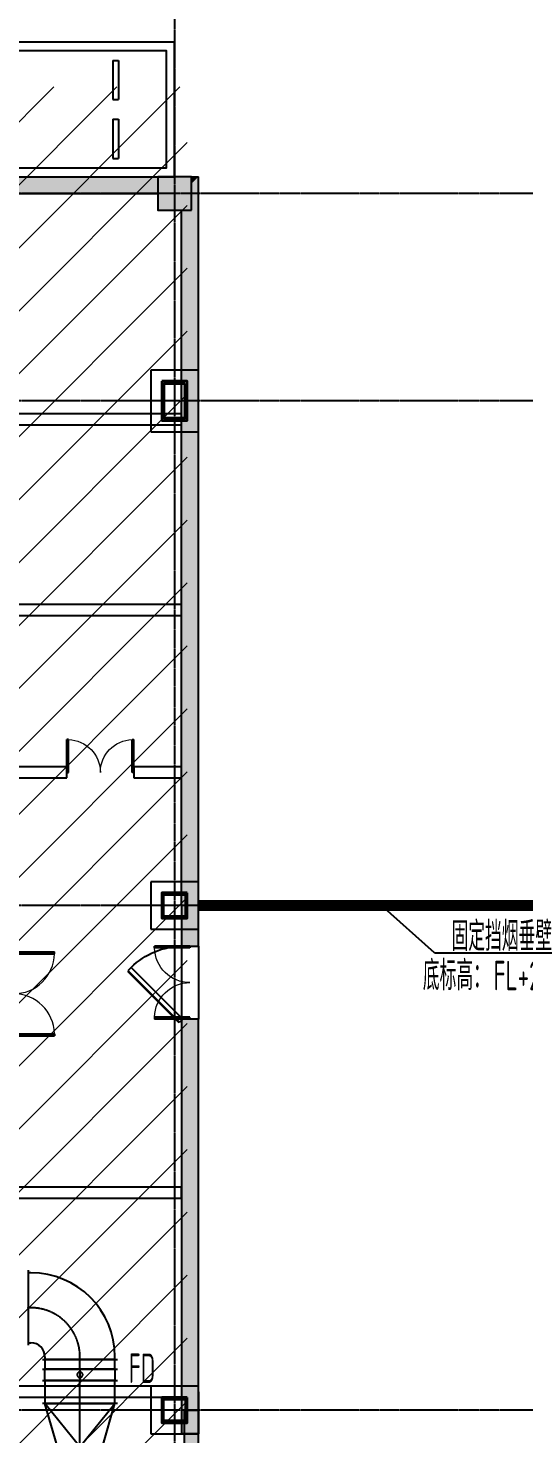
# Model space of a CAD drawing. Extents: x -20827274 to 1300756471, y -549375 to 3431892.
# Drawn here: x 41627 to 50475, y -198935 to -173860 of the extents above; entities that cross this region are included whole.
import ezdxf

# ---------------------------------------------------------------- set-up
doc = ezdxf.new("R2010")
doc.units = 0
doc.header["$LTSCALE"] = 10
for name, pattern in [('B-1F-WALL$0$__DASH', [0.35, 0.25, -0.1]), ('CENTER2', [1.125, 0.75, -0.125, 0.125, -0.125]), ('暖附图底图$0$DASH', [0.35, 0.25, -0.1]), ('暖附图底图$0$DOTE', [2.42, 2, -0.2, 0.02, -0.2])]:
    doc.linetypes.add(name, pattern=pattern)
for name, color, linetype in [('1-zs', 3, 'Continuous'), ('1-标注暖通', 4, 'Continuous'), ('DUCT-送风中心线', 5, 'CENTER2'), ('DUCT-送风法兰', 2, 'Continuous'), ('DUCT-送风管', 4, 'Continuous'), ('DUCT-送风管端线', 2, 'Continuous'), ('DUCT-送风阀门', 7, 'Continuous'), ('PUB_HATCH', 8, 'Continuous'), ('暖附图底图$0$00-停车位', 8, 'Continuous'), ('暖附图底图$0$1-标注暖通', 8, 'Continuous'), ('暖附图底图$0$A-COLUMN', 8, 'Continuous'), ('暖附图底图$0$A-PUB_HATCH', 8, 'Continuous'), ('暖附图底图$0$A-WALL', 8, 'Continuous'), ('暖附图底图$0$DOOR_FIRE', 8, 'Continuous'), ('暖附图底图$0$DOTE', 8, 'Continuous'), ('暖附图底图$0$PUB_HATCH', 8, 'Continuous'), ('暖附图底图$0$S-柱', 8, 'Continuous'), ('暖附图底图$0$S-柱-填充', 8, 'Continuous'), ('暖附图底图$0$WINDOW_RF', 8, 'Continuous')]:
    doc.layers.add(name, color=color, linetype=linetype)
doc.layers.add('F-非人防区', color=105, linetype='Continuous', lineweight=15)
doc.styles.add('8B2_02', font='tssdeng.shx', dxfattribs={"width": 0.6, "bigfont": 'TSSDCHN.shx'})

# ---------------------------------------------------------------- blocks, each defined once
blk = doc.blocks.new('暖附图底图$0$车位2400x5300')
at = {"layer": '暖附图底图$0$00-停车位', "color": 251}
for p, q in [((-875, -1000), (-175, -1000)), ((-875, -1100), (-875, -1000)), ((-175, -1100), (-175, -1000)), ((175, -1000), (875, -1000)), ((175, -1100), (175, -1000)), ((875, -1100), (875, -1000)), ((-875, -1100), (-175, -1100)), ((175, -1100), (875, -1100)), ((400, -5300), (-400, -5300))]:
    blk.add_line(p, q, dxfattribs=at)
blk.add_lwpolyline([(400, -5150), (400, -5300), (1200, -5300), (1200, 0), (-1200, 0), (-1200, -5300), (-400, -5300), (-400, -5150), (-1050, -5150), (-1050, -150), (1050, -150), (1050, -5150), (400, -5150)], dxfattribs=at)
blk.add_lwpolyline([(0, -5150, 0, 600, 0), (0, -4850, 600, 600, 0)], format="xyseb", dxfattribs=at)
blk = doc.blocks.new('暖附图底图$0$$DorLib2D$00000002')
for p, q in [((-0.5, 0), (-0.5, 0.4875)), ((-0.475, 0.4875), (-0.5, 0.4875)), ((-0.475, 0), (-0.475, 0.4875)), ((0.475, 0), (0.475, 0.4875)), ((0.475, 0.4875), (0.5, 0.4875)), ((0.5, 0), (0.5, 0.4875)), ((-0.5, 0), (-0.475, 0)), ((0.5, 0), (0.475, 0))]:
    blk.add_line(p, q)
at = {"lineweight": 13}
for centre, start, end in [((-0.4875, 0), 0, 88.53072), ((0.4875, 0), 91.46928, 180)]:
    blk.add_arc(centre, 0.4875, start, end, dxfattribs=at)
blk = doc.blocks.new('暖附图底图$0$A$C664800C7')
at = {"layer": '暖附图底图$0$DOOR_FIRE', "xscale": 1300, "yscale": -1300, "zscale": 100, "rotation": 270.0000000000069}
blk.add_blockref('暖附图底图$0$$DorLib2D$00000002', (0, -650), dxfattribs=at)
blk = doc.blocks.new('暖附图底图$0$A$C7EFF042E')
at = {"layer": '暖附图底图$0$A-COLUMN', "color": 6}
for p, q in [((27675, 300), (26825, 300)), ((26825, 300), (26825, -800)), ((27675, -800), (27675, 300)), ((26825, -800), (27675, -800)), ((27675, -8825), (26825, -8825)), ((26825, -8825), (26825, -9675)), ((27675, -9675), (27675, -8825)), ((26825, -9675), (27675, -9675)), ((27675, -17825), (26825, -17825)), ((26825, -17825), (26825, -18675)), ((27675, -18675), (27675, -17825)), ((26825, -18675), (27675, -18675))]:
    blk.add_line(p, q, dxfattribs=at)
at = {"layer": '暖附图底图$0$S-柱', "color": 6, "lineweight": 35}
for points in [[(27025, 100), (27025, -600), (27475, -600), (27475, 100)], [(27025, 100), (27025, -600), (27475, -600), (27475, 100)], [(27475, -9025), (27025, -9025), (27025, -9475), (27475, -9475)], [(27475, -9025), (27025, -9025), (27025, -9475), (27475, -9475)], [(27475, -18025), (27025, -18025), (27025, -18475), (27475, -18475)], [(27475, -18025), (27025, -18025), (27025, -18475), (27475, -18475)]]:
    blk.add_lwpolyline(points, close=True, dxfattribs=at)
at = {"layer": '暖附图底图$0$S-柱-填充', "color": 6, "lineweight": 35}
for points in [[(27435, 60), (27435, -560), (27065, -560), (27065, 60)], [(27445, -9445), (27055, -9445), (27055, -9055), (27445, -9055)], [(27445, -18445), (27055, -18445), (27055, -18055), (27445, -18055)]]:
    blk.add_lwpolyline(points, close=True, dxfattribs=at)
blk = doc.blocks.new('_FZH')
blk.add_lwpolyline([(-0.5, -0.5), (0.5, -0.5), (0.5, 0.5), (-0.5, 0.5)], close=True)
at = {"layer": 'PUB_HATCH'}
blk.add_solid([(-0.5, -0.5), (0.5, -0.5), (-0.5, 0.5), (0.5, 0.5)], dxfattribs=at)
blk = doc.blocks.new('暖附图底图$0$$DorLib2D$00000084')
for p, q in [((-0.207, 0.807), (-0.16, 0.854)), ((0.5, 0.1), (-0.207, 0.807)), ((0.5, 0.1), (0.547, 0.147))]:
    blk.add_line(p, q)
at = {"const_width": 0.0333}
blk.add_lwpolyline([(0.547, 0.147), (-0.16, 0.854)], dxfattribs=at)
blk.add_arc((0.5, 0.1), 1, 135, 180)
blk = doc.blocks.new('暖附图底图$0$AFSFCS')
at = {"layer": '暖附图底图$0$A-PUB_HATCH'}
for points in [[(43941.4, -176810.4), (43941.4, -176510.4), (35541.4, -176510.4), (35541.4, -176810.4)], [(44541.4, -176510.4), (44541.4, -176635.4), (44666.4, -176510.4)], [(44366.4, -189510.4), (44366.4, -190235.4), (44666.4, -190235.4), (44666.4, -189510.4)], [(44666.4, -198185.4), (44666.4, -191535.4), (44366.4, -191535.4), (44366.4, -198185.4)], [(44666.4, -198185.4), (44366.4, -198185.4), (44366.4, -198935.4), (44666.4, -198935.4)], [(44416.4, -201635.4), (44666.4, -201635.4), (44666.4, -198510.4), (44416.4, -198510.4)]]:
    blk.add_hatch(color=256, dxfattribs=at).paths.add_polyline_path(points)
at = {"layer": '暖附图底图$0$PUB_HATCH'}
for points in [[(44541.4, -176635.4), (44541.4, -177110.4), (44366.4, -177110.4), (44366.4, -180835.4), (44666.4, -180835.4), (44666.4, -176510.4)], [(44366.4, -184235.4), (44666.4, -184235.4), (44666.4, -180835.4), (44366.4, -180835.4)], [(44366.4, -187135.4), (44666.4, -187135.4), (44666.4, -184235.4), (44366.4, -184235.4)], [(44366.4, -189510.4), (44666.4, -189510.4), (44666.4, -187135.4), (44366.4, -187135.4)]]:
    blk.add_hatch(color=256, dxfattribs=at).paths.add_polyline_path(points)
at = {"layer": '暖附图底图$0$A-WALL'}
for p, q in [((35541.4, -176510.4), (43941.4, -176510.4)), ((44541.4, -176510.4), (44666.4, -176510.4)), ((44666.4, -180835.4), (44666.4, -176510.4)), ((35541.4, -176810.4), (43941.4, -176810.4)), ((44366.4, -180835.4), (44366.4, -177110.4)), ((35341.4, -180735.4), (44366.4, -180735.4)), ((35241.4, -180935.4), (44366.4, -180935.4)), ((44366.4, -184235.4), (44366.4, -180835.4)), ((44666.4, -184235.4), (44666.4, -180835.4)), ((34816.4, -184135.4), (44366.4, -184135.4)), ((44366.4, -187135.4), (44366.4, -184235.4)), ((44666.4, -187135.4), (44666.4, -184235.4)), ((35016.4, -184335.4), (44366.4, -184335.4)), ((42316.4, -187035.4), (41366.4, -187035.4)), ((42316.4, -187235.4), (42316.4, -187035.4)), ((44366.4, -187035.4), (43516.4, -187035.4)), ((43516.4, -187035.4), (43516.4, -187235.4)), ((41466.4, -187235.4), (42316.4, -187235.4)), ((43516.4, -187235.4), (44366.4, -187235.4)), ((44366.4, -189510.4), (44366.4, -187135.4)), ((44666.4, -189510.4), (44666.4, -187135.4)), ((44366.4, -189510.4), (44366.4, -190235.4)), ((44666.4, -190235.4), (44666.4, -189510.4)), ((44366.4, -190235.4), (44666.4, -190235.4)), ((44666.4, -191535.4), (44366.4, -191535.4)), ((44366.4, -191535.4), (44366.4, -198185.4)), ((44666.4, -198185.4), (44666.4, -191535.4)), ((44366.4, -194535.4), (37766.4, -194535.4)), ((44366.4, -194735.4), (44366.4, -194535.4)), ((44366.4, -194735.4), (37866.4, -194735.4)), ((44366.4, -198085.4), (37866.4, -198085.4)), ((44366.4, -198285.4), (37866.4, -198285.4)), ((44366.4, -198185.4), (44366.4, -198935.4)), ((44666.4, -198185.4), (44666.4, -198935.4)), ((44416.4, -201635.4), (44416.4, -198510.4)), ((44416.4, -198510.4), (44666.4, -198510.4)), ((44666.4, -201635.4), (44666.4, -198510.4)), ((44666.4, -198935.4), (44366.4, -198935.4))]:
    blk.add_line(p, q, dxfattribs=at)
at = {"layer": '暖附图底图$0$DOTE', "color": 16, "linetype": '暖附图底图$0$DOTE', "ltscale": 1.5}
for p, q in [((44241.4, -155629.3), (44241.4, -385768.2)), ((145070.3, -176810.4), (4332, -176810.4)), ((145070.3, -180510.4), (4332, -180510.4)), ((145070.3, -189510.4), (4332, -189510.4)), ((145070.3, -198510.4), (4332, -198510.4))]:
    blk.add_line(p, q, dxfattribs=at)
at = {"layer": '暖附图底图$0$WINDOW_RF'}
for p, q in [((44366.4, -190235.4), (44366.4, -191535.4)), ((44666.4, -190235.4), (44666.4, -191535.4))]:
    blk.add_line(p, q, dxfattribs=at)
for name, p in [('暖附图底图$0$A$C7EFF042E', (16991.4, -180260.4)), ('暖附图底图$0$A$C664800C7', (44516.4, -190235.4))]:
    blk.add_blockref(name, p)
at = {"layer": '暖附图底图$0$00-停车位', "rotation": 269.9999999999999}
blk.add_blockref('暖附图底图$0$车位2400x5300', (44241.4, -175310.4), dxfattribs=at)
at = {"layer": '暖附图底图$0$A-COLUMN', "xscale": 600, "yscale": 600, "zscale": 600, "rotation": 90}
blk.add_blockref('_FZH', (44241.4, -176810.4), dxfattribs=at)
at = {"layer": '暖附图底图$0$DOOR_FIRE', "zscale": 200}
for p, xscale, yscale, rotation in [((42916.4, -187135.4), 1200, -1200, 179.9999999999984), ((41366.4, -191085.4), 1500, 1500, 270.0000000000016)]:
    blk.add_blockref('暖附图底图$0$$DorLib2D$00000002', p, dxfattribs=dict(at, xscale=xscale, yscale=yscale, rotation=rotation))
at = {"layer": '暖附图底图$0$WINDOW_RF', "xscale": 1300, "yscale": -1300, "zscale": 300, "rotation": 270.0000000000069}
blk.add_blockref('暖附图底图$0$$DorLib2D$00000084', (44516.4, -190885.4), dxfattribs=at)
blk = doc.blocks.new('暖附图底图')
at = {"layer": '暖附图底图$0$1-标注暖通', "linetype": '暖附图底图$0$DASH'}
blk.add_blockref('暖附图底图$0$AFSFCS', (500000, 0), dxfattribs=at)

msp = doc.modelspace()

# ---------------------------------------------------------------- hatches: boundary and pattern name
at = {"layer": 'F-非人防区'}
h = msp.add_hatch(dxfattribs=at)
h.set_pattern_fill('ANSI31', color=8, scale=500)
h.set_pattern_definition([(45, (-67108.6, 126739.6), (-561.266, 561.266), [])])
edge = h.paths.add_edge_path()
edge.add_line((26041.4, -160910.4), (26041.4, -174910.4))
edge.add_line((26041.4, -174910.4), (44466.4, -174910.4))
edge.add_line((44466.4, -174910.4), (44466.4, -230535.4))
edge.add_line((44466.4, -230535.4), (29591.4, -230535.4))
edge.add_line((29591.4, -230535.4), (29591.4, -228585.4))
edge.add_line((29591.4, -228585.4), (32466.4, -228585.4))
edge.add_line((32466.4, -228585.4), (32466.4, -223185.4))
edge.add_line((32466.4, -223185.4), (6116.4, -223185.4))
edge.add_line((6116.4, -223185.4), (6116.4, -236210.4))
edge.add_line((6116.4, -236210.4), (5916.4, -236210.4))
edge.add_line((5916.4, -236210.4), (5921.1, -289912.2))
edge.add_line((5921.1, -289912.2), (35191.4, -289912.2))
edge.add_line((35191.4, -289912.2), (35191.4, -296310.4))
edge.add_line((35191.4, -296310.4), (35041.4, -296310.4))
edge.add_line((35041.4, -296310.4), (35041.4, -296910.4))
edge.add_line((35041.4, -296910.4), (35641.4, -296910.4))
edge.add_line((35641.4, -296910.4), (44736.4, -305099.6))
edge.add_line((44736.4, -305099.6), (22456.5, -329844))
edge.add_line((22456.5, -329844), (22456.5, -340006.4))
edge.add_line((22456.5, -340006.4), (-13248.1, -379660.4))
edge.add_line((-13248.1, -379660.4), (-90108.6, -379660.4))
edge.add_line((-90108.6, -379660.4), (-90108.6, -373660.4))
edge.add_line((-90108.6, -373660.4), (-91358.6, -373660.4))
edge.add_arc((-91358.6, -361660.4), 12000, 180, 270, ccw=False)
edge.add_line((-103358.6, -361660.4), (-103358.6, -333450.4))
edge.add_line((-103358.6, -333450.4), (-95358.6, -333436.6))
edge.add_line((-95358.6, -333436.6), (-95358.6, -160610.4))
edge.add_line((-95358.6, -160610.4), (-86333.4, -160610.4))
edge.add_line((-86333.4, -160610.4), (-86333.6, -149790))
edge.add_line((-86333.6, -149790), (-73433.4, -149790))
edge.add_line((-73433.4, -149790), (-73433.4, -160610.4))
edge.add_line((-73433.4, -160610.4), (26041.4, -160910.4))

# ---------------------------------------------------------------- linework, layer by layer
at = {"layer": '1-标注暖通'}
for q in [(47934.7, -189510.4), (52540.8, -190355)]:
    msp.add_line((48880.3, -190355), q, dxfattribs=at)
at = {"layer": '1-标注暖通', "linetype": 'B-1F-WALL$0$__DASH', "const_width": 200}
msp.add_lwpolyline([(44666.4, -189510.4), (107541.4, -189508.7)], dxfattribs=at)
at = {"layer": 'DUCT-送风中心线'}
for p, q in [((41677.3, -196685.8), (41627.3, -196685.8)), ((42552.3, -197610.8), (42552.3, -197560.8)), ((42552.3, -197781.2), (42552.3, -197611)), ((42552.3, -198391.9), (42552.3, -197981.6)), ((42552.3, -199167.1), (42552.3, -198392.1))]:
    msp.add_line(p, q, dxfattribs=at)
msp.add_arc((41677.3, -197560.8), 875, 0, 90, dxfattribs=at)
at = {"layer": 'DUCT-送风法兰'}
for p, q in [((41627.2, -196015.8), (41627.2, -197355.8)), ((41882.3, -197610.9), (43222.3, -197610.9)), ((41882.3, -197781.3), (43222.3, -197781.3)), ((41882.3, -197981.5), (43222.3, -197981.5)), ((43222.3, -198392), (41882.3, -198392))]:
    msp.add_line(p, q, dxfattribs=at)
at = {"layer": 'DUCT-送风法兰', "color": 18, "true_color": 0x000000}
for p in [(41627.3, -196685.8, 500), (42552.3, -197610.8, 500), (42552.3, -197611, 500), (42552.3, -197781.2, 500), (42552.3, -197781.4, 500), (42552.3, -197981.4, 500), (42552.3, -197981.6, 500), (42552.3, -198391.9, 500), (42552.3, -198392.1, 500)]:
    msp.add_point(p, dxfattribs=at)
at = {"layer": 'DUCT-送风管'}
for p, q in [((41677.3, -196060.8), (41627.3, -196060.8)), ((41627.3, -197310.8), (41677.3, -197310.8)), ((41927.3, -197560.8), (41927.3, -197610.8)), ((43177.3, -197610.8), (43177.3, -197560.8)), ((43177.3, -197611), (41927.3, -197611)), ((41927.3, -197611), (41927.3, -197781.2)), ((41927.3, -197781.2), (43177.3, -197781.2)), ((41927.3, -197981.4), (41927.3, -197781.4)), ((43177.3, -197781.2), (43177.3, -197611)), ((43177.3, -197781.4), (43177.3, -197981.4)), ((43177.3, -197981.6), (41927.3, -197981.6)), ((41927.3, -197981.6), (41927.3, -198391.9)), ((43177.3, -198391.9), (43177.3, -197981.6)), ((41927.3, -198391.9), (43177.3, -198391.9)), ((42152.3, -199167.1), (41927.3, -198392.1)), ((42552.3, -199167.1), (41927.3, -198392.1)), ((42552.3, -199167.1), (43177.3, -198392.1)), ((42952.3, -199167.1), (43177.3, -198392.1))]:
    msp.add_line(p, q, dxfattribs=at)
for radius in [1500, 250]:
    msp.add_arc((41677.3, -197560.8), radius, 0, 90, dxfattribs=at)
at = {"layer": 'DUCT-送风管', "color": 18, "true_color": 0x000000}
for p in [(41627.3, -196685.8, 500), (42552.3, -197610.8, 500), (42552.3, -198392.1, 500)]:
    msp.add_point(p, dxfattribs=at)
at = {"layer": 'DUCT-送风管端线'}
for p, q in [((41627.3, -196060.8), (41627.3, -197310.8)), ((43177.3, -197610.8), (41927.3, -197610.8)), ((43177.3, -197781.4), (41927.3, -197781.4)), ((43177.3, -197981.4), (41927.3, -197981.4)), ((43177.3, -198392.1), (41927.3, -198392.1))]:
    msp.add_line(p, q, dxfattribs=at)
at = {"layer": 'DUCT-送风阀门'}
for p, q in [((42523, -197841), (42518.1, -197845)), ((42528.3, -197837.6), (42523, -197841)), ((42533.9, -197834.9), (42528.3, -197837.6)), ((42539.9, -197833), (42533.9, -197834.9)), ((42546.1, -197831.8), (42539.9, -197833)), ((42552.3, -197831.4), (42546.1, -197831.8)), ((42552.3, -197793.9), (42552.3, -197968.9)), ((42558.6, -197831.8), (42552.3, -197831.4)), ((42564.8, -197833), (42558.6, -197831.8)), ((42570.8, -197834.9), (42564.8, -197833)), ((42576.4, -197837.6), (42570.8, -197834.9)), ((42581.7, -197841), (42576.4, -197837.6)), ((42586.6, -197845), (42581.7, -197841)), ((42503.2, -197872), (42502.4, -197878.3)), ((42502.4, -197878.3), (42502.4, -197884.5)), ((42502.4, -197884.5), (42503.2, -197890.8)), ((42504.8, -197866), (42503.2, -197872)), ((42503.2, -197890.8), (42504.8, -197896.9)), ((42507.1, -197860.1), (42504.8, -197866)), ((42504.8, -197896.9), (42507.1, -197902.7)), ((42510.1, -197854.6), (42507.1, -197860.1)), ((42507.1, -197902.7), (42510.1, -197908.2)), ((42513.8, -197849.5), (42510.1, -197854.6)), ((42510.1, -197908.2), (42513.8, -197913.3)), ((42518.1, -197845), (42513.8, -197849.5)), ((42513.8, -197913.3), (42518.1, -197917.8)), ((42518.1, -197917.8), (42523, -197921.9)), ((42523, -197921.9), (42528.3, -197925.2)), ((42528.3, -197925.2), (42533.9, -197927.9)), ((42533.9, -197927.9), (42539.9, -197929.8)), ((42539.9, -197929.8), (42546.1, -197931)), ((42546.1, -197931), (42552.3, -197931.4)), ((42552.3, -197931.4), (42558.6, -197931)), ((42558.6, -197931), (42564.8, -197929.8)), ((42564.8, -197929.8), (42570.8, -197927.9)), ((42570.8, -197927.9), (42576.4, -197925.2)), ((42576.4, -197925.2), (42581.7, -197921.9)), ((42581.7, -197921.9), (42586.6, -197917.8)), ((42590.9, -197849.5), (42586.6, -197845)), ((42586.6, -197917.8), (42590.9, -197913.3)), ((42594.6, -197854.6), (42590.9, -197849.5)), ((42590.9, -197913.3), (42594.6, -197908.2)), ((42597.6, -197860.1), (42594.6, -197854.6)), ((42594.6, -197908.2), (42597.6, -197902.7)), ((42599.9, -197866), (42597.6, -197860.1)), ((42597.6, -197902.7), (42599.9, -197896.9)), ((42601.5, -197872), (42599.9, -197866)), ((42599.9, -197896.9), (42601.5, -197890.8)), ((42602.2, -197878.3), (42601.5, -197872)), ((42601.5, -197890.8), (42602.2, -197884.5)), ((42602.2, -197884.5), (42602.2, -197878.3))]:
    msp.add_line(p, q, dxfattribs=at)

# ---------------------------------------------------------------- block references
at = {"layer": '1-zs'}
msp.add_blockref('暖附图底图', (-500000, 0), dxfattribs=at)

# ---------------------------------------------------------------- texts
at = {"layer": '1-标注暖通', "style": '8B2_02', "width": 0.6}
for s, p in [('固定挡烟垂壁', (49183.5, -190322.3)), ('底标高：', (48671.9, -191022.8)), ('FL+2.2m', (49931.9, -191022.8)), ('FD', (43423.1, -198027.1))]:
    msp.add_text(s, height=525, dxfattribs=at).set_placement(p)

doc.saveas('drawing.dxf')
